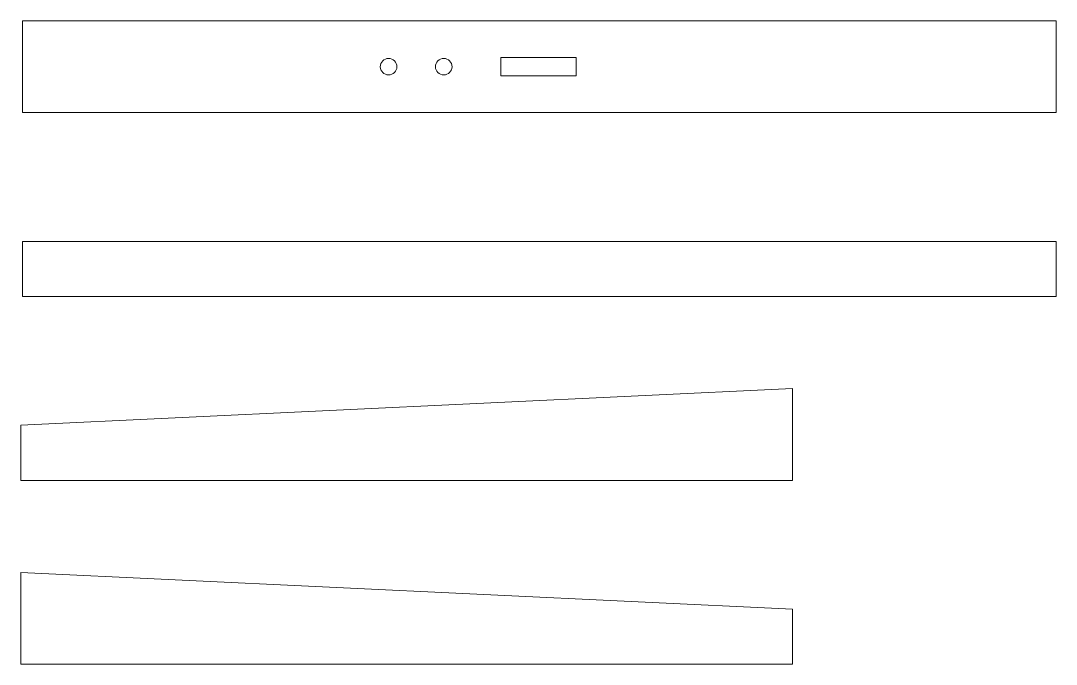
# Model space of a CAD drawing. Extents: x 0 to 563, y 0 to 350.
import ezdxf

# ---------------------------------------------------------------- set-up
doc = ezdxf.new("R2010")
doc.units = 0
doc.layers.add('coupe', color=7, linetype='CONTINUOUS', lineweight=0)

msp = doc.modelspace()

# ---------------------------------------------------------------- linework, layer by layer
at = {"layer": 'coupe'}
for p, q in [((1, 350), (1, 300)), ((563, 350), (1, 350)), ((563, 300), (563, 350)), ((302, 330), (261, 330)), ((261, 330), (261, 320)), ((302, 320), (302, 330)), ((261, 320), (302, 320)), ((1, 300), (563, 300)), ((1, 230), (1, 200)), ((563, 230), (1, 230)), ((563, 200), (563, 230)), ((1, 200), (563, 200)), ((419.525354, 150), (0, 130)), ((419.525354, 100), (419.525354, 150)), ((0, 130), (0, 100)), ((0, 100), (419.525354, 100)), ((419.52354, 30), (0, 50)), ((0, 50), (0, 0)), ((419.52354, 0), (419.52354, 30)), ((0, 0), (419.52354, 0))]:
    msp.add_line(p, q, dxfattribs=at)
for centre in [(200, 325), (230, 325)]:
    msp.add_circle(centre, 4.5, dxfattribs=at)

doc.saveas('drawing.dxf')
